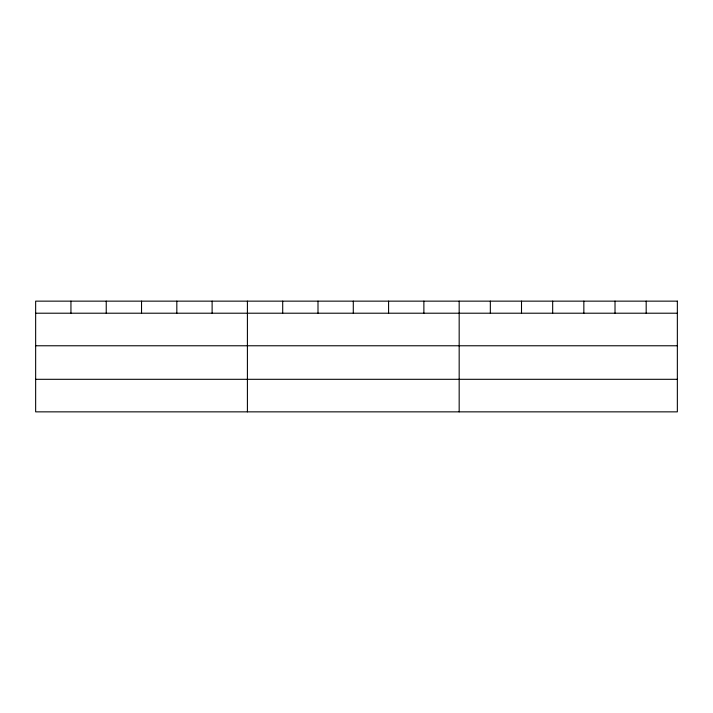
<?xml version="1.0" encoding="UTF-8"?>
<svg xmlns="http://www.w3.org/2000/svg" width="713" height="713" viewBox="0 0 713 713"><rect width="100%" height="100%" fill="white"/><g stroke="black" fill="none" stroke-linecap="round" stroke-linejoin="round"><path stroke-width="1.07" d="M35.65 313.212L677.35 313.212M35.65 345.769L677.35 345.769M35.65 379.307L677.35 379.307M646.183 301.144L646.183 313.212M615.016 301.144L615.016 313.212M583.849 301.144L583.849 313.212M552.673 301.144L552.673 313.212M521.506 301.144L521.506 313.212M490.339 301.144L490.339 313.212M459.172 301.144L459.172 411.856M423.879 301.144L423.879 313.212M388.585 301.144L388.585 313.212M353.291 301.144L353.291 313.212M317.998 301.144L317.998 313.212M282.704 301.144L282.704 313.212M247.411 301.144L247.411 411.856M212.118 301.144L212.118 313.212M176.824 301.144L176.824 313.212M141.531 301.144L141.531 313.212M106.237 301.144L106.237 313.212M70.944 301.144L70.944 313.212M677.35 301.144L35.65 301.144L35.65 411.856L677.35 411.856L677.35 301.144"/></g></svg>
